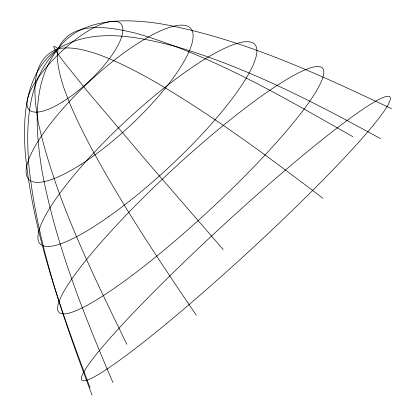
<?xml version="1.0" encoding="UTF-8"?>
<svg xmlns="http://www.w3.org/2000/svg" width="416" height="416" viewBox="0 0 416 416"><rect width="100%" height="100%" fill="white"/><g stroke="black" fill="none" stroke-linecap="round" stroke-linejoin="round"><path stroke-width="0.62" d="M391.544 108.696C317.346 73.757 241.738 38.298 160.436 23.743C125.663 18.481 81.302 17.134 58.12 48.755C26.848 78.816 25.652 126.136 28.974 166.535C37.461 245.591 64.236 321.214 92.087 395.2M380.583 138.684C315.032 102.757 248.082 67.813 176.103 46.571C138.19 36.728 93.834 27.061 58.12 48.755C27.721 59.899 34.434 99.741 38.698 124.535C56.477 201.828 92.539 273.312 126.807 344.313M352.934 136.729C283.608 97.386 213.866 56.181 136.926 33.493C111.649 27.44 71.937 18.834 58.12 48.755C31.689 82.186 35.573 128.258 41.47 167.825C54.834 242.408 83.283 313.201 112.928 382.574M322.998 198.349C268.575 156.941 213.528 115.981 154.383 81.468C135.897 71.001 116.99 61.09 96.938 53.929C84.5 49.904 71.256 46.249 58.12 48.755C24.981 71.568 22.724 116.6 25.267 153.041C33.082 234.338 61.573 311.813 90.069 387.754M223.215 249.558L149.323 164.304L87.469 91.348L62.936 60.856L55.297 50.164L53.841 47.424L53.862 46.322L55.307 46.784L58.12 48.755C55.968 61.438 59.597 74.131 63.289 86.174C70.075 106.064 79.284 125.003 88.967 143.619C120.838 203.169 158.366 259.449 196.316 315.24M132.777 274.908A179.65 27.435 -42.8 0 0 323.544 69.976A179.65 27.435 -42.8 0 0 115.731 226.101A179.65 27.435 -42.8 0 0 132.777 274.908M108.831 216.564A146.562 31.626 -42.9 0 0 255.471 45.235A146.562 31.626 -42.9 0 0 77.917 170.565A146.562 31.626 -42.9 0 0 108.831 216.564M81.224 164.252A110.703 30.046 -43 0 0 191.812 29.999A110.703 30.046 -43 0 0 55.78 117.005A110.703 30.046 -43 0 0 81.224 164.252M62.842 101.733A62.889 20.306 -43.1 0 0 121.134 24.071A62.889 20.306 -43.1 0 0 40.747 74.256A62.889 20.306 -43.1 0 0 62.842 101.733M166.442 323.648A209.253 18.335 -42.6 0 0 390.042 97.152A209.253 18.335 -42.6 0 0 150.982 294.731A209.253 18.335 -42.6 0 0 166.442 323.648"/></g></svg>
